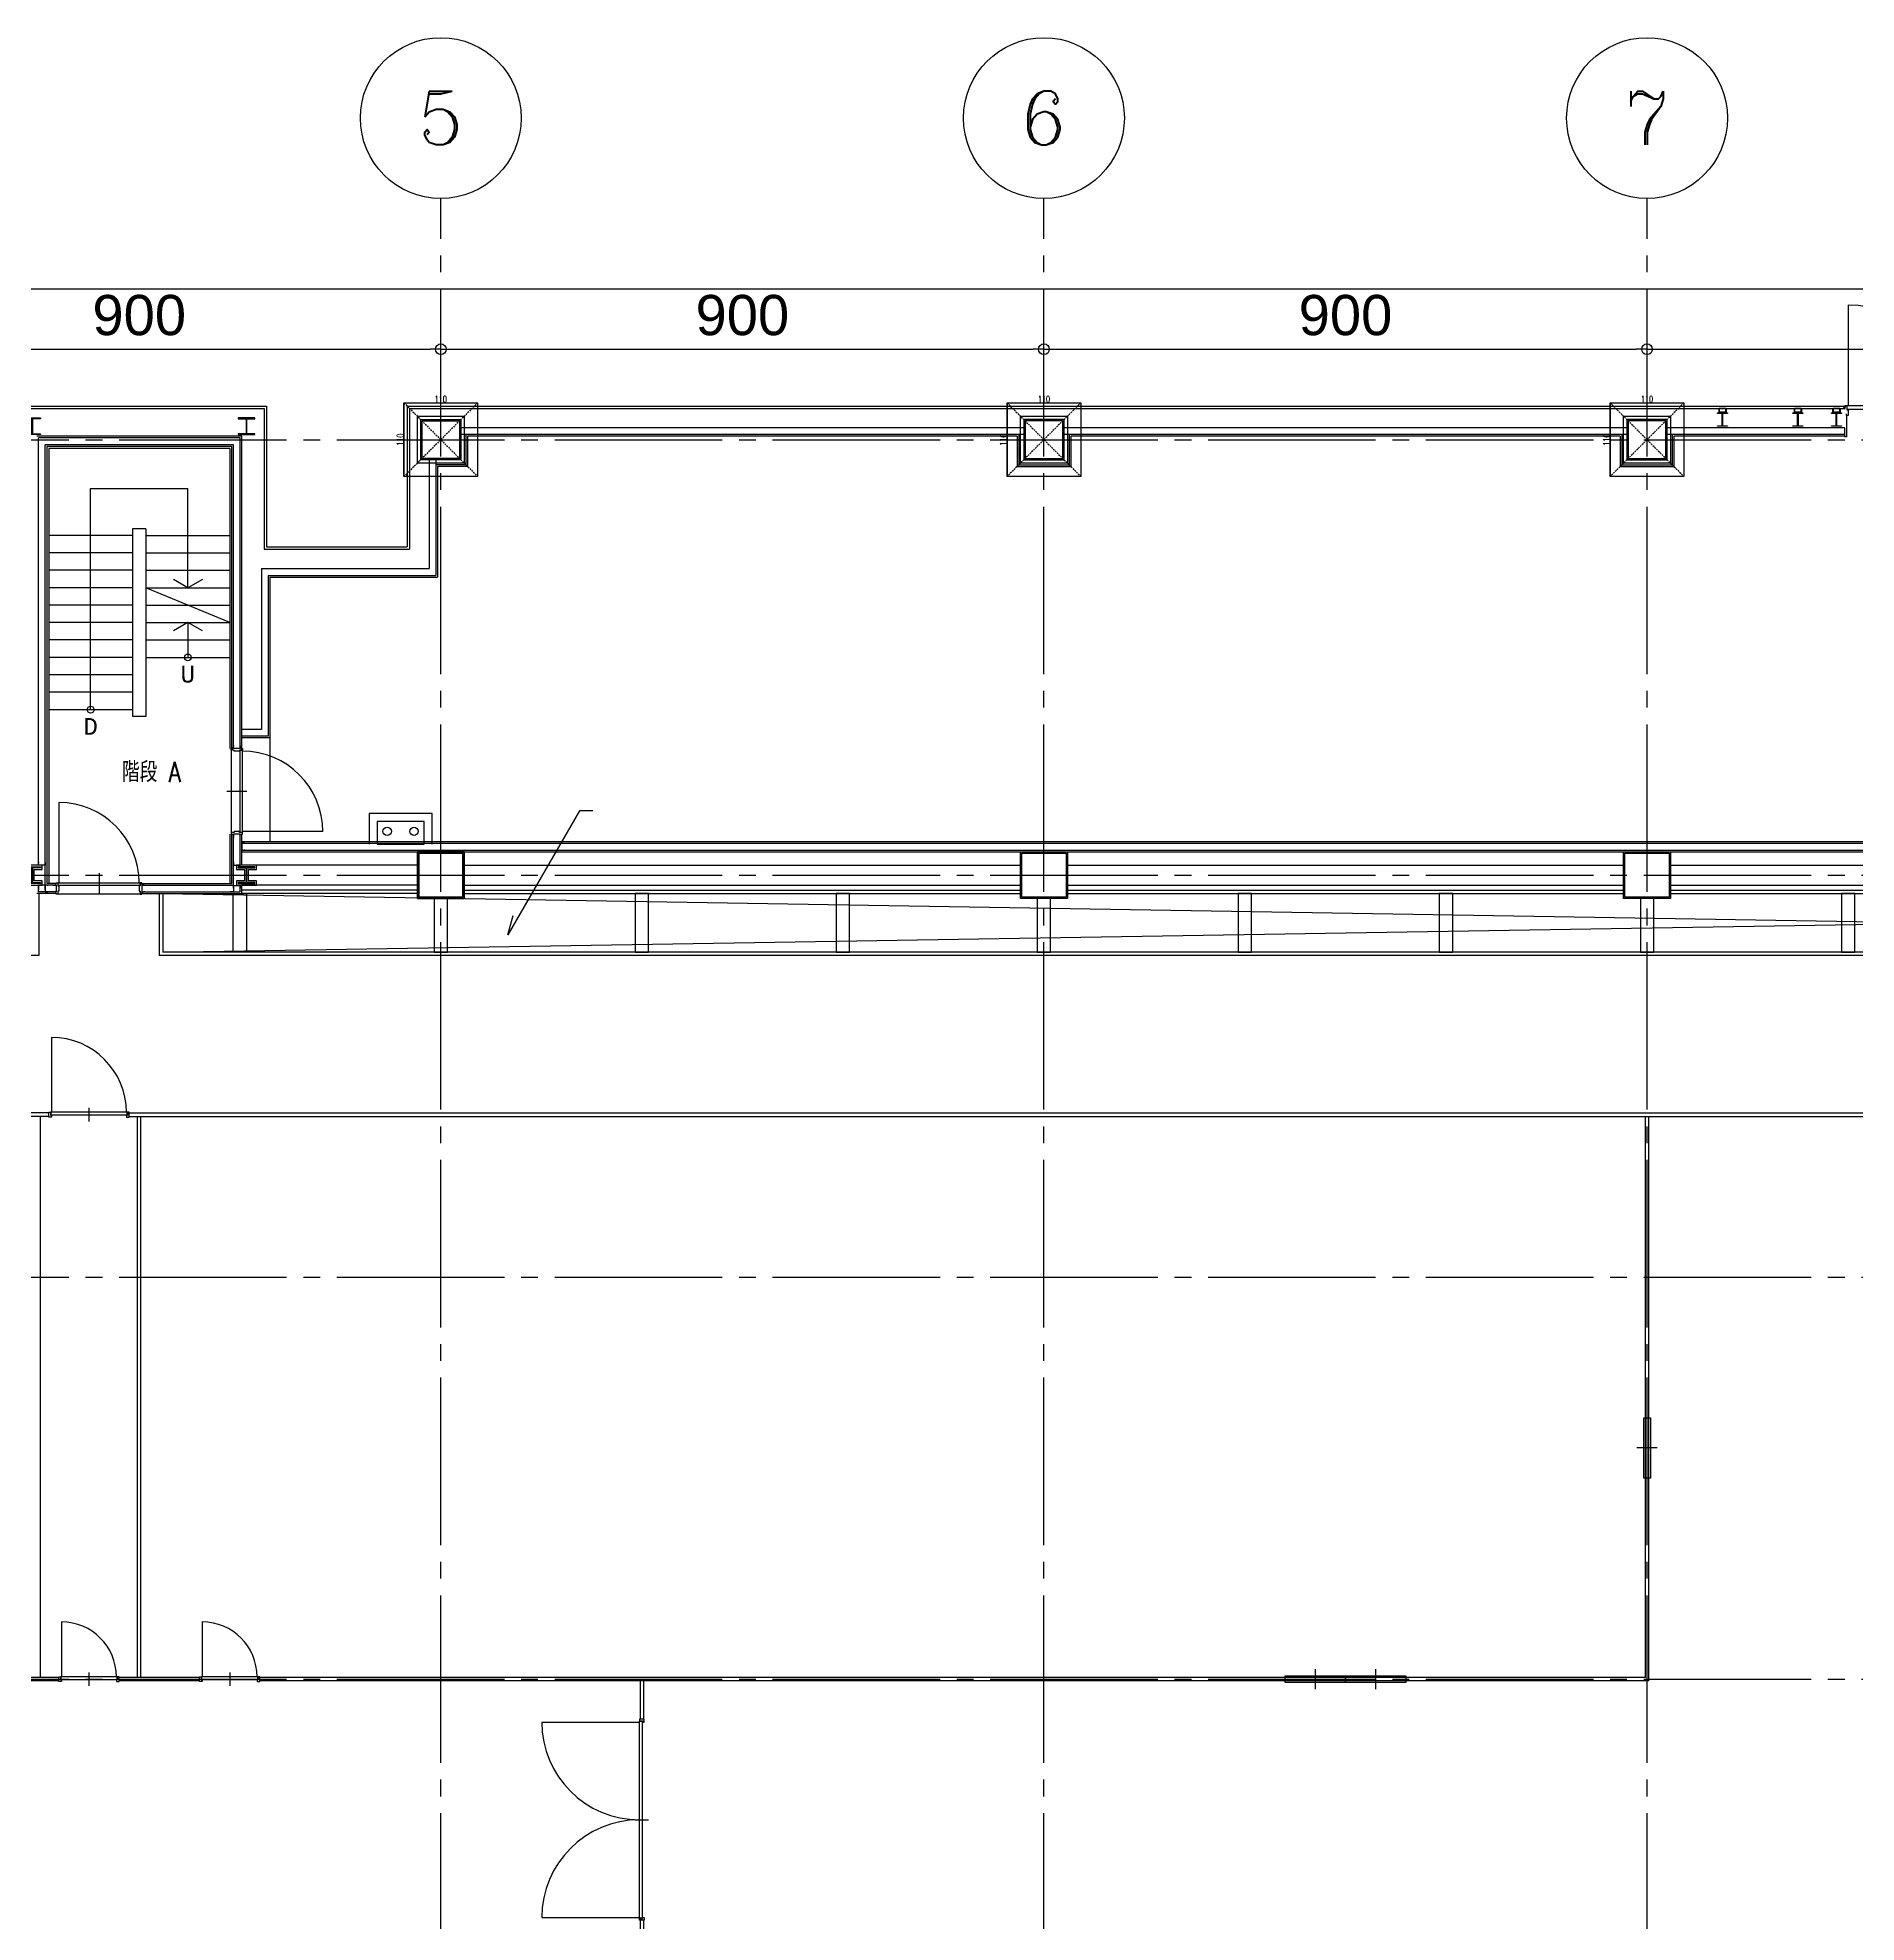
# Model space of a CAD drawing. Header units: millimetres. Extents: x -48783 to 30095, y 6477 to 24477.
# Drawn here: x 2998 to 5712, y 17187 to 20000 of the extents above; entities that cross this region are included whole.
import ezdxf
from ezdxf.enums import TextEntityAlignment as Align

# ---------------------------------------------------------------- set-up
doc = ezdxf.new("R2010")
doc.units = ezdxf.units.MM
doc.header["$LTSCALE"] = 100
doc.linetypes.add('X-N-FAB-L20$0$COL-CEN-LIN', pattern=[3.25, 2.5, -0.25, 0.25, -0.25])
doc.linetypes.add('X-N-FAB-L20$0$HIDDEN', pattern=[0.375, 0.25, -0.125])
for name, color, linetype in [('0-XREF', 7, 'Continuous'), ('X-N-FAB-L20$0$0-MC', 8, 'Continuous'), ('X-N-FAB-L20$0$0-NC', 8, 'Continuous'), ('X-N-FAB-L20$0$08', 8, 'Continuous'), ('X-N-FAB-L20$0$200K新增範圍', 8, 'Continuous'), ('X-N-FAB-L20$0$BEAM', 8, 'Continuous'), ('X-N-FAB-L20$0$BLOCK', 8, 'Continuous'), ('X-N-FAB-L20$0$CCL', 8, 'X-N-FAB-L20$0$COL-CEN-LIN'), ('X-N-FAB-L20$0$COL', 8, 'Continuous'), ('X-N-FAB-L20$0$COL-S', 8, 'Continuous')]:
    doc.layers.add(name, color=color, linetype=linetype)
doc.layers.add('X-N-FAB-L20$0$A-BLOCK', color=8, linetype='Continuous', plot=False)
doc.layers.add('X-N-FAB-L20$0$DIM', color=8, linetype='Continuous', plot=False)
doc.styles.add('X-N-FAB-L20$0$ATS', font='monotxt', dxfattribs={"bigfont": 'BIGFONT'})
doc.styles.add('X-N-FAB-L20$0$COL-NUM', font='romanc')
doc.styles.add('X-N-FAB-L20$0$DIM', font='simplex.shx', dxfattribs={"width": 0.67, "bigfont": 'chineset.shx'})
doc.styles.add('X-N-FAB-L20$0$DimStyUse', font='romans.shx', dxfattribs={"width": 0.7})
doc.styles.add('X-N-FAB-L20$0$Gen-Text', font='arial.ttf', dxfattribs={"height": 2.5})
doc.styles.add('X-N-FAB-L20$0$ROMS', font='ROMANS.shx', dxfattribs={"bigfont": 'bigfont.shx'})
doc.dimstyles.new('X-N-FAB-L20$0$CIRL', dxfattribs={"dimtxt": 30, "dimasz": 8, "dimexe": 8, "dimexo": 0, "dimgap": 5, "dimtad": 1, "dimdsep": 46, "dimtxsty": 'X-N-FAB-L20$0$DimStyUse', "dimblk": 'X-N-FAB-L20$0$_Origin', "dimcen": 10, "dimdle": 8, "dimclrt": 2, "dimazin": 0, "dimtfac": 1, "dimtix": 1, "dimtmove": 2, "dimatfit": 3, "dimfxl": 10, "dimtolj": 1, "dimarcsym": 0})
doc.dimstyles.new('X-N-FAB-L20$0$JJP_005_defpoint', dxfattribs={"dimtxt": 20, "dimasz": 0.5, "dimexe": 0.5, "dimexo": 0.5, "dimgap": 0.5, "dimtad": 1, "dimdsep": 46, "dimtxsty": 'X-N-FAB-L20$0$DIM', "dimblk": 'X-N-FAB-L20$0$_None', "dimcen": 10, "dimclrd": 256, "dimclre": 256, "dimclrt": 256, "dimadec": 0, "dimazin": 0, "dimtfac": 1, "dimtix": 1, "dimtmove": 2, "dimatfit": 3, "dimldrblk": 'X-N-FAB-L20$0$_None', "dimfxl": 0.5, "dimtolj": 1, "dimtzin": 0, "dimarcsym": 0})

# ---------------------------------------------------------------- blocks, each defined once
blk = doc.blocks.new('X-N-FAB-L20$0$_Origin')
at = {"color": 0, "linetype": 'ByBlock', "lineweight": -2}
blk.add_line((0, 0), (-1, 0), dxfattribs=at)
blk.add_circle((0, 0), 0.5, dxfattribs=at)
blk = doc.blocks.new('*D133')
at = {"layer": 'DefPoints', "color": 0, "transparency": 16777216}
for p in [(27970, 9025), (1020, 8935), (27970, 8935)]:
    blk.add_point(p, dxfattribs=at)
at = {"layer": 'X-N-FAB-L20$0$DIM', "color": 0, "lineweight": -2, "transparency": 16777216}
for p, q in [((1020, 8935), (1020, 9045)), ((27970, 8935), (27970, 9045)), ((1036, 9025), (27954, 9025))]:
    blk.add_line(p, q, dxfattribs=at)
at = {"layer": 'X-N-FAB-L20$0$DIM', "color": 0, "lineweight": -2, "transparency": 16777216, "xscale": 16, "yscale": 16, "zscale": 16, "rotation": 180}
blk.add_blockref('X-N-FAB-L20$0$_Origin', (1020, 9025), dxfattribs=at)
at = {"layer": 'X-N-FAB-L20$0$DIM', "color": 0, "lineweight": -2, "transparency": 16777216, "xscale": 16, "yscale": 16, "zscale": 16}
blk.add_blockref('X-N-FAB-L20$0$_Origin', (27970, 9025), dxfattribs=at)
at = {"layer": 'X-N-FAB-L20$0$DIM', "color": 2, "transparency": 16777216, "insert": (14495, 9075.6), "char_height": 2.5, "attachment_point": 5, "style": 'X-N-FAB-L20$0$Gen-Text'}
blk.add_mtext('\\A1;{\\H24x;26950}', dxfattribs=at)
blk = doc.blocks.new('*D137')
at = {"layer": 'DefPoints', "color": 0, "transparency": 16777216}
for p in [(4620, 8935), (3720, 8845), (4620, 8845)]:
    blk.add_point(p, dxfattribs=at)
at = {"layer": 'X-N-FAB-L20$0$DIM', "color": 0, "lineweight": -2, "transparency": 16777216}
for p, q in [((3720, 8845), (3720, 8955)), ((4620, 8845), (4620, 8955)), ((3736, 8935), (4604, 8935))]:
    blk.add_line(p, q, dxfattribs=at)
at = {"layer": 'X-N-FAB-L20$0$DIM', "color": 0, "lineweight": -2, "transparency": 16777216, "xscale": 16, "yscale": 16, "zscale": 16, "rotation": 180}
blk.add_blockref('X-N-FAB-L20$0$_Origin', (3720, 8935), dxfattribs=at)
at = {"layer": 'X-N-FAB-L20$0$DIM', "color": 0, "lineweight": -2, "transparency": 16777216, "xscale": 16, "yscale": 16, "zscale": 16}
blk.add_blockref('X-N-FAB-L20$0$_Origin', (4620, 8935), dxfattribs=at)
at = {"layer": 'X-N-FAB-L20$0$DIM', "color": 2, "transparency": 16777216, "insert": (4170, 8985.6), "char_height": 2.5, "attachment_point": 5, "style": 'X-N-FAB-L20$0$Gen-Text'}
blk.add_mtext('\\A1;{\\H24x;900}', dxfattribs=at)
blk = doc.blocks.new('*D138')
at = {"layer": 'DefPoints', "color": 0, "transparency": 16777216}
for p in [(5520, 8935), (4620, 8845), (5520, 8845)]:
    blk.add_point(p, dxfattribs=at)
at = {"layer": 'X-N-FAB-L20$0$DIM', "color": 0, "lineweight": -2, "transparency": 16777216}
for p, q in [((4620, 8845), (4620, 8955)), ((5520, 8845), (5520, 8955)), ((4636, 8935), (5504, 8935))]:
    blk.add_line(p, q, dxfattribs=at)
at = {"layer": 'X-N-FAB-L20$0$DIM', "color": 0, "lineweight": -2, "transparency": 16777216, "xscale": 16, "yscale": 16, "zscale": 16, "rotation": 180}
blk.add_blockref('X-N-FAB-L20$0$_Origin', (4620, 8935), dxfattribs=at)
at = {"layer": 'X-N-FAB-L20$0$DIM', "color": 0, "lineweight": -2, "transparency": 16777216, "xscale": 16, "yscale": 16, "zscale": 16}
blk.add_blockref('X-N-FAB-L20$0$_Origin', (5520, 8935), dxfattribs=at)
at = {"layer": 'X-N-FAB-L20$0$DIM', "color": 2, "transparency": 16777216, "insert": (5070, 8985.6), "char_height": 2.5, "attachment_point": 5, "style": 'X-N-FAB-L20$0$Gen-Text'}
blk.add_mtext('\\A1;{\\H24x;900}', dxfattribs=at)
blk = doc.blocks.new('X-N-FAB-L20$0$cn-y')
at = {"layer": 'X-N-FAB-L20$0$0-MC'}
blk.add_circle((-50, 0), 50, dxfattribs=at)
at = {"layer": 'X-N-FAB-L20$0$0-NC', "style": 'X-N-FAB-L20$0$COL-NUM'}
blk.add_attdef('GRID-Y', text='', height=50, dxfattribs=at).set_placement((-50, 0), align=Align.MIDDLE_CENTER)
blk = doc.blocks.new('*D139')
at = {"layer": 'DefPoints', "color": 0, "transparency": 16777216}
for p in [(6420, 8935), (5520, 8845), (6420, 8845)]:
    blk.add_point(p, dxfattribs=at)
at = {"layer": 'X-N-FAB-L20$0$DIM', "color": 0, "lineweight": -2, "transparency": 16777216}
for p, q in [((5520, 8845), (5520, 8955)), ((6420, 8845), (6420, 8955)), ((5536, 8935), (6404, 8935))]:
    blk.add_line(p, q, dxfattribs=at)
at = {"layer": 'X-N-FAB-L20$0$DIM', "color": 0, "lineweight": -2, "transparency": 16777216, "xscale": 16, "yscale": 16, "zscale": 16, "rotation": 180}
blk.add_blockref('X-N-FAB-L20$0$_Origin', (5520, 8935), dxfattribs=at)
at = {"layer": 'X-N-FAB-L20$0$DIM', "color": 0, "lineweight": -2, "transparency": 16777216, "xscale": 16, "yscale": 16, "zscale": 16}
blk.add_blockref('X-N-FAB-L20$0$_Origin', (6420, 8935), dxfattribs=at)
at = {"layer": 'X-N-FAB-L20$0$DIM', "color": 2, "transparency": 16777216, "insert": (5970, 8985.6), "char_height": 2.5, "attachment_point": 5, "style": 'X-N-FAB-L20$0$Gen-Text'}
blk.add_mtext('\\A1;{\\H24x;900}', dxfattribs=at)
blk = doc.blocks.new('*D140')
at = {"layer": 'DefPoints', "color": 0, "transparency": 16777216}
for p in [(7320, 8935), (6420, 8845), (7320, 8845)]:
    blk.add_point(p, dxfattribs=at)
at = {"layer": 'X-N-FAB-L20$0$DIM', "color": 0, "lineweight": -2, "transparency": 16777216}
for p, q in [((6420, 8845), (6420, 8955)), ((7320, 8845), (7320, 8955)), ((6436, 8935), (7304, 8935))]:
    blk.add_line(p, q, dxfattribs=at)
at = {"layer": 'X-N-FAB-L20$0$DIM', "color": 0, "lineweight": -2, "transparency": 16777216, "xscale": 16, "yscale": 16, "zscale": 16, "rotation": 180}
blk.add_blockref('X-N-FAB-L20$0$_Origin', (6420, 8935), dxfattribs=at)
at = {"layer": 'X-N-FAB-L20$0$DIM', "color": 0, "lineweight": -2, "transparency": 16777216, "xscale": 16, "yscale": 16, "zscale": 16}
blk.add_blockref('X-N-FAB-L20$0$_Origin', (7320, 8935), dxfattribs=at)
at = {"layer": 'X-N-FAB-L20$0$DIM', "color": 2, "transparency": 16777216, "insert": (6870, 8985.6), "char_height": 2.5, "attachment_point": 5, "style": 'X-N-FAB-L20$0$Gen-Text'}
blk.add_mtext('\\A1;{\\H24x;900}', dxfattribs=at)
blk = doc.blocks.new('*D72')
at = {"layer": 'DefPoints', "lineweight": -2, "transparency": 16777216}
blk.add_line((0, 0), (110, 0), dxfattribs=at)
at = {"layer": 'DefPoints', "color": 0, "transparency": 16777216}
for p in [(0, 0), (110, 0), (110, 0)]:
    blk.add_point(p, dxfattribs=at)
at = {"layer": 'DefPoints', "transparency": 16777216, "insert": (55, 5.5), "char_height": 10, "attachment_point": 5, "style": 'X-N-FAB-L20$0$DIM'}
blk.add_mtext('\\A1;110', dxfattribs=at)
blk = doc.blocks.new('X-N-FAB-L20$0$_None')
blk = doc.blocks.new('*D73')
at = {"layer": 'DefPoints', "lineweight": -2, "transparency": 16777216}
blk.add_line((0, 0), (0, -110), dxfattribs=at)
at = {"layer": 'DefPoints', "color": 0, "transparency": 16777216}
for p in [(0, 0), (0, -110), (0, -110)]:
    blk.add_point(p, dxfattribs=at)
at = {"layer": 'DefPoints', "transparency": 16777216, "insert": (-5.5, -55), "char_height": 10, "attachment_point": 5, "rotation": 90, "style": 'X-N-FAB-L20$0$DIM'}
blk.add_mtext('\\A1;110', dxfattribs=at)
blk = doc.blocks.new('X-N-FAB-L20$0$A$Cc7bb84f0')
at = {"layer": 'X-N-FAB-L20$0$COL-S'}
for points in [[(0, 70), (70, 70), (70, 0), (0, 0)], [(2, 68), (68, 68), (68, 2), (2, 2)]]:
    blk.add_lwpolyline(points, close=True, dxfattribs=at)
blk = doc.blocks.new('X-N-FAB-L20$0$A$C1d07c4d4')
for centre, radius in [((3939.9, 8450), 5), ((3794.9, 8372), 5), ((4237.4, 8190.4), 6.25), ((4277.4, 8190.4), 6.25)]:
    blk.add_circle(centre, radius)
at = {"layer": 'X-N-FAB-L20$0$08'}
for p, q in [((6417.4, 8976), (6417.4, 8826)), ((3677.4, 8825), (4057.4, 8825)), ((3680.9, 8821.5), (4053.9, 8821.5)), ((4053.9, 8821.5), (4053.9, 8611.5)), ((4057.4, 8825), (4057.4, 8615)), ((4267.4, 8825), (6412.9, 8825)), ((4267.4, 8825), (4267.4, 8615)), ((4270.9, 8821.5), (6412.9, 8821.5)), ((4270.9, 8821.5), (4270.9, 8611.5)), ((6410.9, 8825), (6410.9, 8821.5)), ((4020.4, 8780), (3714.4, 8780)), ((4017.9, 8777.5), (3716.9, 8777.5)), ((3716.9, 8140), (3716.9, 8777.5)), ((4017.9, 8314), (4017.9, 8777.5)), ((4020.4, 8314), (4020.4, 8780)), ((5187.4, 8792.5), (4347.4, 8792.5)), ((5187.4, 8782.5), (4347.4, 8782.5)), ((4354.9, 8782.5), (4354.9, 8737.5)), ((5177.4, 8780), (4357.4, 8780)), ((4357.4, 8780), (4357.4, 8735)), ((5177.4, 8780), (5177.4, 8735)), ((5179.9, 8782.5), (5179.9, 8737.5)), ((6087.4, 8792.5), (5247.4, 8792.5)), ((6087.4, 8782.5), (5247.4, 8782.5)), ((5254.9, 8782.5), (5254.9, 8737.5)), ((6077.4, 8780), (5257.4, 8780)), ((5257.4, 8780), (5257.4, 8735)), ((6077.4, 8780), (6077.4, 8735)), ((6079.9, 8782.5), (6079.9, 8737.5)), ((6412.4, 8792.5), (6147.4, 8792.5)), ((6412.4, 8782.5), (6147.4, 8782.5)), ((6154.9, 8782.5), (6154.9, 8737.5)), ((6157.4, 8780), (6157.4, 8735)), ((6412.4, 8780), (6157.4, 8780)), ((6412.4, 8780), (6412.4, 8792.5)), ((4007.9, 8767.5), (3726.9, 8767.5)), ((3726.9, 8110), (3726.9, 8767.5)), ((4005.4, 8765), (3729.4, 8765)), ((3729.4, 8765), (3729.4, 8112.5)), ((4002.4, 8762), (3732.4, 8762)), ((3732.4, 8762), (3732.4, 8112.5)), ((4002.4, 8762), (4002.4, 8314)), ((4005.4, 8314), (4005.4, 8765)), ((4007.9, 8314), (4007.9, 8767.5)), ((4299.9, 8745), (4299.9, 8582.5)), ((4309.9, 8745), (4309.9, 8572.5)), ((4354.9, 8737.5), (4309.9, 8737.5)), ((4357.4, 8735), (4312.4, 8735)), ((4312.4, 8735), (4312.4, 8570)), ((5177.4, 8735), (5257.4, 8735)), ((5179.9, 8737.5), (5254.9, 8737.5)), ((6077.4, 8735), (6157.4, 8735)), ((6079.9, 8737.5), (6154.9, 8737.5)), ((3794.9, 8372), (3794.9, 8702)), ((3794.9, 8702), (3939.9, 8702)), ((3939.9, 8554), (3939.9, 8702)), ((3857.4, 8642), (3857.4, 8362)), ((3877.4, 8642), (3857.4, 8642)), ((3877.4, 8642), (3877.4, 8362)), ((3857.4, 8632), (3732.4, 8632)), ((3877.4, 8632), (4002.4, 8632)), ((4053.9, 8611.5), (4270.9, 8611.5)), ((4057.4, 8615), (4267.4, 8615)), ((3857.4, 8606), (3732.4, 8606)), ((3857.4, 8580), (3732.4, 8580)), ((3877.4, 8606), (4002.4, 8606)), ((3877.4, 8580), (4002.4, 8580)), ((4049.9, 8582.5), (4299.9, 8582.5)), ((4049.9, 8582.5), (4049.9, 8342.5)), ((3857.4, 8554), (3732.4, 8554)), ((4002.4, 8502), (3877.4, 8554)), ((3877.4, 8554), (4002.4, 8554)), ((4059.9, 8572.5), (4309.9, 8572.5)), ((4059.9, 8572.5), (4059.9, 8332.5)), ((4062.4, 8570), (4062.4, 8330)), ((4062.4, 8570), (4312.4, 8570)), ((3857.4, 8528), (3732.4, 8528)), ((3877.4, 8528), (4002.4, 8528)), ((3857.4, 8502), (3732.4, 8502)), ((3877.4, 8502), (4002.4, 8502)), ((3939.9, 8502), (3939.9, 8450)), ((3857.4, 8476), (3732.4, 8476)), ((3877.4, 8476), (4002.4, 8476)), ((3857.4, 8450), (3732.4, 8450)), ((3877.4, 8450), (4002.4, 8450)), ((3857.4, 8424), (3732.4, 8424)), ((3857.4, 8398), (3732.4, 8398)), ((3857.4, 8372), (3732.4, 8372)), ((3877.4, 8362), (3857.4, 8362)), ((4049.9, 8342.5), (4020.4, 8342.5)), ((4059.9, 8332.5), (4020.4, 8332.5)), ((4062.4, 8330), (4020.4, 8330)), ((4062.4, 8330), (4062.4, 8175)), ((4004.4, 8311.5), (4004.4, 8188.5)), ((4027.9, 8250), (3997.9, 8250)), ((3747.4, 8233.5), (3747.4, 8113.5)), ((4002.4, 8186), (4002.4, 8112.5)), ((4005.4, 8112.5), (4005.4, 8186)), ((4007.9, 8110), (4007.9, 8186)), ((4017.9, 8140), (4017.9, 8186)), ((4020.4, 8140), (4020.4, 8186)), ((4141.4, 8190), (4021.4, 8190)), ((4020.4, 8175), (9114.4, 8175)), ((4020.4, 8172.5), (9114.4, 8172.5)), ((4020.4, 8162.5), (9114.4, 8162.5)), ((4020.4, 8160), (9114.4, 8160)), ((4282.4, 8140), (4020.4, 8140)), ((4352.4, 8140), (5182.4, 8140)), ((5252.4, 8140), (6082.4, 8140)), ((6152.4, 8140), (6982.4, 8140)), ((3716.9, 8100), (3716.9, 8110)), ((3743.4, 8110), (3726.9, 8110)), ((3743.4, 8112.5), (3729.4, 8112.5)), ((3807.4, 8127.9), (3807.4, 8097.5)), ((3871.4, 8112.5), (4005.4, 8112.5)), ((3871.4, 8110), (4007.9, 8110)), ((4017.9, 8100), (4017.9, 8109.6)), ((4282.4, 8110), (4020.4, 8110)), ((4020.4, 8097.5), (4020.4, 8109.6)), ((4282.4, 8102.5), (4020.4, 8102.5)), ((4352.4, 8110), (5182.4, 8110)), ((4352.4, 8102.5), (5182.4, 8102.5)), ((5252.4, 8110), (6082.4, 8110)), ((5252.4, 8102.5), (6082.4, 8102.5)), ((6152.4, 8110), (6982.4, 8110)), ((6152.4, 8102.5), (6982.4, 8102.5)), ((3742.4, 8097.5), (3714.4, 8097.5)), ((3743.4, 8100), (3716.9, 8100)), ((3717.4, 8097.5), (3717.4, 8005)), ((3868.9, 8096.5), (3745.9, 8096.5)), ((3871.4, 8100), (4017.9, 8100)), ((3872.4, 8097.5), (4020.4, 8097.5)), ((3897.4, 8097.5), (3897.4, 8005)), ((3902.4, 8097.5), (9232.4, 8010)), ((3902.4, 8010), (9232.4, 8097.5)), ((3902.4, 8097.5), (3902.4, 8010)), ((4282.4, 8097.5), (4020.4, 8097.5)), ((4352.4, 8097.5), (5182.4, 8097.5)), ((5252.4, 8097.5), (6082.4, 8097.5)), ((6152.4, 8097.5), (6982.4, 8097.5)), ((3717.4, 8005), (2582.4, 8005)), ((9237.4, 8005), (3897.4, 8005)), ((9232.4, 8010), (3902.4, 8010)), ((3736.5, 7882.8), (3736.5, 7771)), ((3732.4, 7770), (2582.4, 7770)), ((3732.4, 7765), (2582.4, 7765)), ((3719.9, 6927.5), (3719.9, 7765)), ((3792.4, 7777.5), (3792.4, 7757.5)), ((3852.4, 7770), (8122.4, 7770)), ((3852.4, 7765), (8122.4, 7765)), ((3864.9, 6927.5), (3864.9, 7765)), ((3869.9, 6927.5), (3869.9, 7765)), ((6114.9, 6927.5), (6114.9, 7765)), ((6119.9, 6922.5), (6119.9, 7765)), ((6132.4, 7270), (6102.4, 7270)), ((3751.5, 7010.3), (3751.5, 6928.5)), ((3961.5, 7010.3), (3961.5, 6928.5)), ((3747.4, 6927.5), (3147.4, 6927.5)), ((3747.4, 6922.5), (3147.4, 6922.5)), ((3792.4, 6935), (3792.4, 6915)), ((3957.4, 6927.5), (3837.4, 6927.5)), ((3957.4, 6922.5), (3837.4, 6922.5)), ((4002.4, 6935), (4002.4, 6915)), ((6114.9, 6927.5), (4047.4, 6927.5)), ((6119.9, 6922.5), (4047.4, 6922.5)), ((4614.9, 6922.5), (4614.9, 6865)), ((4619.9, 6922.5), (4619.9, 6865)), ((5622.4, 6940), (5622.4, 6910)), ((5712.4, 6940), (5712.4, 6910)), ((4468, 6860.9), (4613.9, 6860.9)), ((4607.4, 6715), (4627.4, 6715)), ((4468, 6569.1), (4613.9, 6569.1)), ((4614.9, 6565), (4614.9, 5674)), ((4619.9, 6565), (4619.9, 5674))]:
    blk.add_line(p, q, dxfattribs=at)
for points in [[(3719.9, 8782.5), (3694.9, 8782.5), (3694.9, 8783.9), (3707, 8783.9), (3707, 8806.1), (3694.9, 8806.1), (3694.9, 8807.5), (3719.9, 8807.5), (3719.9, 8806.1), (3707.9, 8806.1), (3707.9, 8783.9), (3719.9, 8783.9)], [(4039.9, 8807.5), (4014.9, 8807.5), (4014.9, 8806.1), (4027, 8806.1), (4027, 8783.9), (4014.9, 8783.9), (4014.9, 8782.5), (4039.9, 8782.5), (4039.9, 8783.9), (4027.9, 8783.9), (4027.9, 8806.1), (4039.9, 8806.1)], [(4287.4, 8745), (4287.4, 8805), (4347.4, 8805), (4347.4, 8745)], [(5247.4, 8745), (5247.4, 8805), (5187.4, 8805), (5187.4, 8745)], [(6147.4, 8745), (6147.4, 8805), (6087.4, 8805), (6087.4, 8745)], [(6222.4, 8815), (6237.4, 8815), (6237.4, 8814.1), (6230.2, 8814.1), (6230.2, 8795.9), (6237.4, 8795.9), (6237.4, 8795), (6222.4, 8795), (6222.4, 8795.9), (6229.6, 8795.9), (6229.6, 8814.1), (6222.4, 8814.1)], [(6224.3, 8820), (6224.3, 8815), (6229.3, 8815), (6229.3, 8815.6), (6224.9, 8815.6), (6224.9, 8820)], [(6224.9, 8816.5), (6234.9, 8816.5), (6234.9, 8821.5), (6224.9, 8821.5)], [(6235.5, 8820), (6235.5, 8815), (6230.5, 8815), (6230.5, 8815.6), (6234.9, 8815.6), (6234.9, 8820)], [(6334.9, 8815), (6349.9, 8815), (6349.9, 8814.1), (6342.7, 8814.1), (6342.7, 8795.9), (6349.9, 8795.9), (6349.9, 8795), (6334.9, 8795), (6334.9, 8795.9), (6342.1, 8795.9), (6342.1, 8814.1), (6334.9, 8814.1)], [(6336.8, 8820), (6336.8, 8815), (6341.8, 8815), (6341.8, 8815.6), (6337.4, 8815.6), (6337.4, 8820)], [(6337.4, 8816.5), (6347.4, 8816.5), (6347.4, 8821.5), (6337.4, 8821.5)], [(6348, 8820), (6348, 8815), (6343, 8815), (6343, 8815.6), (6347.4, 8815.6), (6347.4, 8820)], [(6392.4, 8815), (6407.4, 8815), (6407.4, 8814.1), (6400.2, 8814.1), (6400.2, 8795.9), (6407.4, 8795.9), (6407.4, 8795), (6392.4, 8795), (6392.4, 8795.9), (6399.6, 8795.9), (6399.6, 8814.1), (6392.4, 8814.1)], [(6394.3, 8820), (6394.3, 8815), (6399.3, 8815), (6399.3, 8815.6), (6394.9, 8815.6), (6394.9, 8820)], [(6394.9, 8816.5), (6404.9, 8816.5), (6404.9, 8821.5), (6394.9, 8821.5)], [(6405.5, 8820), (6405.5, 8815), (6400.5, 8815), (6400.5, 8815.6), (6404.9, 8815.6), (6404.9, 8820)], [(6415.9, 8826), (6567.4, 8826), (6567.4, 8820), (6415.9, 8820)], [(4289.4, 8747), (4289.4, 8803), (4345.4, 8803), (4345.4, 8747)], [(5245.4, 8747), (5245.4, 8803), (5189.4, 8803), (5189.4, 8747)], [(6145.4, 8747), (6145.4, 8803), (6089.4, 8803), (6089.4, 8747)], [(4021.4, 8189), (4021.4, 8311), (4017.4, 8311), (4017.4, 8189)], [(4222.4, 8205), (4222.4, 8171.2), (4292.4, 8171.2), (4292.4, 8205)], [(4352.4, 8090), (4352.4, 8160), (4282.4, 8160), (4282.4, 8090)], [(4350.4, 8092), (4350.4, 8158), (4284.4, 8158), (4284.4, 8092)], [(5182.4, 8090), (5182.4, 8160), (5252.4, 8160), (5252.4, 8090)], [(5184.4, 8092), (5184.4, 8158), (5250.4, 8158), (5250.4, 8092)], [(6082.4, 8090), (6082.4, 8160), (6152.4, 8160), (6152.4, 8090)], [(6084.4, 8092), (6084.4, 8158), (6150.4, 8158), (6150.4, 8092)], [(3722.4, 8140), (3692.4, 8140), (3692.4, 8133.6), (3704.5, 8133.6), (3704.5, 8116.4), (3692.4, 8116.4), (3692.4, 8110), (3722.4, 8110), (3722.4, 8116.4), (3710.4, 8116.4), (3710.4, 8133.6), (3722.4, 8133.6)], [(3719.9, 8112.5), (3694.9, 8112.5), (3694.9, 8113.9), (3707, 8113.9), (3707, 8136.1), (3694.9, 8136.1), (3694.9, 8137.5), (3719.9, 8137.5), (3719.9, 8136.1), (3707.9, 8136.1), (3707.9, 8113.9), (3719.9, 8113.9)], [(4042.4, 8140), (4012.4, 8140), (4012.4, 8133.6), (4024.5, 8133.6), (4024.5, 8116.4), (4012.4, 8116.4), (4012.4, 8110), (4042.4, 8110), (4042.4, 8116.4), (4030.4, 8116.4), (4030.4, 8133.6), (4042.4, 8133.6)], [(4039.9, 8137.5), (4014.9, 8137.5), (4014.9, 8136.1), (4027, 8136.1), (4027, 8113.9), (4014.9, 8113.9), (4014.9, 8112.5), (4039.9, 8112.5), (4039.9, 8113.9), (4027.9, 8113.9), (4027.9, 8136.1), (4039.9, 8136.1)], [(3746.4, 8113.5), (3868.4, 8113.5), (3868.4, 8109.5), (3746.4, 8109.5)], [(4027.4, 8010), (4007.4, 8010), (4007.4, 8097.5), (4027.4, 8097.5)], [(4307.4, 8010), (4327.4, 8010), (4327.4, 8090), (4307.4, 8090)], [(4607.4, 8010), (4627.4, 8010), (4627.4, 8097.5), (4607.4, 8097.5)], [(4907.4, 8010), (4927.4, 8010), (4927.4, 8097.5), (4907.4, 8097.5)], [(5207.4, 8010), (5227.4, 8010), (5227.4, 8090), (5207.4, 8090)], [(5507.4, 8010), (5527.4, 8010), (5527.4, 8097.5), (5507.4, 8097.5)], [(5807.4, 8010), (5827.4, 8010), (5827.4, 8097.5), (5807.4, 8097.5)], [(6107.4, 8010), (6127.4, 8010), (6127.4, 8090), (6107.4, 8090)], [(6407.4, 8010), (6427.4, 8010), (6427.4, 8097.5), (6407.4, 8097.5)], [(3736.5, 7766.5), (3736.5, 7764), (3732.4, 7764), (3732.4, 7771), (3734.9, 7771), (3734.9, 7766.5)], [(3849.4, 7771), (3735.4, 7771), (3735.4, 7767), (3849.4, 7767)], [(3848.3, 7766.5), (3848.3, 7764), (3852.4, 7764), (3852.4, 7771), (3849.9, 7771), (3849.9, 7766.5)], [(6112.4, 7315), (6122.4, 7315), (6122.4, 7225), (6112.4, 7225)], [(3751.5, 6924), (3751.5, 6921.5), (3747.4, 6921.5), (3747.4, 6928.5), (3749.9, 6928.5), (3749.9, 6924)], [(3834.4, 6928.5), (3750.4, 6928.5), (3750.4, 6924.5), (3834.4, 6924.5)], [(3833.3, 6924), (3833.3, 6921.5), (3837.4, 6921.5), (3837.4, 6928.5), (3834.9, 6928.5), (3834.9, 6924)], [(3961.5, 6924), (3961.5, 6921.5), (3957.4, 6921.5), (3957.4, 6928.5), (3959.9, 6928.5), (3959.9, 6924)], [(4044.4, 6928.5), (3960.4, 6928.5), (3960.4, 6924.5), (4044.4, 6924.5)], [(4043.3, 6924), (4043.3, 6921.5), (4047.4, 6921.5), (4047.4, 6928.5), (4044.9, 6928.5), (4044.9, 6924)], [(5577.4, 6920), (5577.4, 6930), (5667.4, 6930), (5667.4, 6920)], [(5667.4, 6920), (5667.4, 6930), (5757.4, 6930), (5757.4, 6920)], [(4618.4, 6860.9), (4620.9, 6860.9), (4620.9, 6865), (4613.9, 6865), (4613.9, 6862.5), (4618.4, 6862.5)], [(4613.9, 6568), (4613.9, 6862), (4617.9, 6862), (4617.9, 6568)], [(4618.4, 6569.1), (4620.9, 6569.1), (4620.9, 6565), (4613.9, 6565), (4613.9, 6567.5), (4618.4, 6567.5)]]:
    blk.add_lwpolyline(points, close=True, dxfattribs=at)
for points in [[(6412.9, 8825), (6412.9, 8823.5), (6410.9, 8823.5), (6410.9, 8825, 0.294457)], [(4005.4, 8314), (4006.7, 8314), (4006.7, 8315), (4005.4, 8315, -0.780046)], [(3743.4, 8097.5), (3743.4, 8098.8), (3742.4, 8098.8), (3742.4, 8097.5, -0.780046)], [(3871.4, 8097.5), (3871.4, 8098.8), (3872.4, 8098.8), (3872.4, 8097.5, 0.780046)]]:
    blk.add_lwpolyline(points, format="xyb", close=True, dxfattribs=at)
for points in [[(6412.9, 8823.5), (6410.9, 8821.5), (6412.9, 8821.5), (6412.9, 8823.5), (6410.9, 8823.5), (6410.9, 8821.5)], [(6414.9, 8811), (6414.9, 8779), (6412.4, 8779), (6412.4, 8781.5)], [(6412.9, 8823.5), (6412.9, 8826), (6415.4, 8826), (6415.4, 8819.5), (6417.4, 8819.5), (6417.4, 8811), (6414.9, 8811), (6414.9, 8813.5)], [(3961.6, 8566.5), (3939.9, 8554), (3918.3, 8566.5)], [(3961.6, 8489.5), (3939.9, 8502), (3918.3, 8489.5)], [(4018.9, 8314), (4021.4, 8314), (4021.4, 8311.5), (4016.9, 8311.5), (4016.9, 8310), (4008.9, 8310), (4008.9, 8311.5), (4004.4, 8311.5), (4004.4, 8314), (4006.9, 8314)], [(4016.9, 8318), (4017.9, 8318), (4017.9, 8314), (4007.9, 8314), (4007.9, 8318), (4008.9, 8318)], [(4304.4, 8171.2), (4304.4, 8217), (4210.4, 8217), (4210.4, 8171.2)], [(4544.2, 8220.9), (4524.2, 8220.9), (4417.4, 8036), (4425.2, 8064.9)], [(4018.9, 8186), (4021.4, 8186), (4021.4, 8188.5), (4016.9, 8188.5), (4016.9, 8190), (4008.9, 8190), (4008.9, 8188.5), (4004.4, 8188.5), (4004.4, 8186), (4006.9, 8186)], [(4016.9, 8182), (4017.9, 8182), (4017.9, 8186), (4007.9, 8186), (4007.9, 8182), (4008.9, 8182)], [(4024.4, 8171.5), (4024.4, 8172.5), (4020.4, 8172.5), (4020.4, 8162.5), (4024.4, 8162.5), (4024.4, 8163.5)], [(3725.9, 8144), (3726.9, 8144), (3726.9, 8140), (3716.9, 8140), (3716.9, 8144), (3717.9, 8144)], [(4008.9, 8144), (4007.9, 8144), (4007.9, 8140), (4017.9, 8140), (4017.9, 8144), (4016.9, 8144)], [(3725.9, 8106), (3726.9, 8106), (3726.9, 8110), (3716.9, 8110), (3716.9, 8106), (3717.9, 8106)], [(3725.9, 8104), (3726.9, 8104), (3726.9, 8100), (3716.9, 8100), (3716.9, 8104), (3717.9, 8104)], [(3730.9, 8109), (3730.9, 8110), (3726.9, 8110), (3726.9, 8100), (3730.9, 8100), (3730.9, 8101)], [(3739.4, 8109), (3739.4, 8110), (3743.4, 8110), (3743.4, 8100), (3739.4, 8100), (3739.4, 8101)], [(3743.4, 8111), (3743.4, 8113.5), (3745.9, 8113.5), (3745.9, 8109), (3747.4, 8109), (3747.4, 8101), (3745.9, 8101), (3745.9, 8096.5), (3743.4, 8096.5), (3743.4, 8099)], [(3871.4, 8111), (3871.4, 8113.5), (3868.9, 8113.5), (3868.9, 8109), (3867.4, 8109), (3867.4, 8101), (3868.9, 8101), (3868.9, 8096.5), (3871.4, 8096.5), (3871.4, 8099)], [(3875.4, 8109), (3875.4, 8110), (3871.4, 8110), (3871.4, 8100), (3875.4, 8100), (3875.4, 8101)], [(4003.9, 8109), (4003.9, 8110), (4007.9, 8110), (4007.9, 8100), (4003.9, 8100), (4003.9, 8101)], [(4008.9, 8105.6), (4007.9, 8105.6), (4007.9, 8109.6), (4017.9, 8109.6), (4017.9, 8105.6), (4016.9, 8105.6)], [(4008.9, 8104), (4007.9, 8104), (4007.9, 8100), (4017.9, 8100), (4017.9, 8104), (4016.9, 8104)]]:
    blk.add_lwpolyline(points, dxfattribs=at)
for centre, radius, start, end in [((6417.4, 8826), 150, 0, 90), ((4021.4, 8190), 120, 0, 90), ((3747.4, 8113.5), 120, 0, 90), ((3736.5, 7771), 111.8, 0, 90), ((3751.5, 6928.5), 81.8, 0, 90), ((3961.5, 6928.5), 81.8, 0, 90), ((4613.9, 6860.9), 145.9, 180, 270), ((4613.9, 6569.1), 145.9, 90, 180)]:
    blk.add_arc(centre, radius, start, end, dxfattribs=at)
at = {"layer": 'X-N-FAB-L20$0$08', "style": 'X-N-FAB-L20$0$ATS'}
for s, p in [('U', (3939.9, 8425)), ('D', (3794.9, 8347))]:
    blk.add_text(s, height=25, dxfattribs=at).set_placement(p, align=Align.MIDDLE_CENTER)
at = {"layer": 'X-N-FAB-L20$0$08', "style": 'X-N-FAB-L20$0$ROMS', "width": 0.8}
blk.add_text('階段 A', height=30, dxfattribs=at).set_placement((3885.5, 8279), align=Align.MIDDLE_CENTER)
blk = doc.blocks.new('*U71')
at = {"layer": 'DefPoints', "linetype": 'X-N-FAB-L20$0$HIDDEN', "ltscale": 0.1}
for p, q in [((110, 0), (0, -110)), ((0, 0), (110, -110))]:
    blk.add_line(p, q, dxfattribs=at)
at = {"layer": 'X-N-FAB-L20$0$COL', "ltscale": 0.1}
blk.add_lwpolyline([(0, 0), (110, 0), (110, -110), (0, -110)], close=True, dxfattribs=at)
at = {"layer": 'DefPoints'}
dim = blk.add_linear_dim(base=(0, -110), p1=(0, 0), p2=(0, -110), angle=90, dimstyle='X-N-FAB-L20$0$JJP_005_defpoint', override={"dimtxt": 10}, dxfattribs=at)
dim.commit()
dim.dimension.update_dxf_attribs({"geometry": '*D73', "text_midpoint": (-5.5, -55)})
dim = blk.add_linear_dim(base=(110, 0), p1=(0, 0), p2=(110, 0), dimstyle='X-N-FAB-L20$0$JJP_005_defpoint', override={"dimtxt": 10}, dxfattribs=at)
dim.commit()
dim.dimension.update_dxf_attribs({"geometry": '*D72', "text_midpoint": (55, 5.5)})
blk = doc.blocks.new('X-N-FAB-L20$0$A$C20c95bda')
at = {"layer": 'X-N-FAB-L20$0$CCL'}
for p, q in [((4620, 0), (4620, 9160)), ((5520, 0), (5520, 9160)), ((6420, 0), (6420, 9160)), ((240, 8800), (28330, 8800)), ((240, 8150), (28330, 8150)), ((240, 7550), (28330, 7550)), ((240, 6950), (28330, 6950))]:
    blk.add_line(p, q, dxfattribs=at)
at = {"layer": 'X-N-FAB-L20$0$COL-S'}
for points in [[(4585, 8835), (4655, 8835), (4655, 8765), (4585, 8765)], [(5485, 8835), (5555, 8835), (5555, 8765), (5485, 8765)], [(6385, 8835), (6455, 8835), (6455, 8765), (6385, 8765)]]:
    blk.add_lwpolyline(points, close=True, dxfattribs=at)
at = {"layer": 'X-N-FAB-L20$0$200K新增範圍'}
for p in [(4585, 8115), (5485, 8115), (6385, 8115)]:
    blk.add_blockref('X-N-FAB-L20$0$A$Cc7bb84f0', p, dxfattribs=at)
at = {"layer": 'X-N-FAB-L20$0$A-BLOCK'}
ref = blk.add_blockref('X-N-FAB-L20$0$cn-y', (4740, 9280), dxfattribs=dict(at, xscale=2.399999999999997, yscale=2.399999999999997, zscale=2.399999999999997))
ref.add_attrib('GRID-Y', '5', dxfattribs={"layer": 'X-N-FAB-L20$0$0-NC', "height": 80, "style": 'X-N-FAB-L20$0$COL-NUM'}).set_placement((4620, 9280), align=Align.MIDDLE_CENTER)
ref = blk.add_blockref('X-N-FAB-L20$0$cn-y', (5640, 9280), dxfattribs=dict(at, xscale=2.399999999999997, yscale=2.399999999999997, zscale=2.399999999999997))
ref.add_attrib('GRID-Y', '6', dxfattribs={"layer": 'X-N-FAB-L20$0$0-NC', "height": 80, "style": 'X-N-FAB-L20$0$COL-NUM'}).set_placement((5520, 9280), align=Align.MIDDLE_CENTER)
ref = blk.add_blockref('X-N-FAB-L20$0$cn-y', (6540, 9280), dxfattribs=dict(at, xscale=2.399999999999997, yscale=2.399999999999997, zscale=2.399999999999997))
ref.add_attrib('GRID-Y', '7', dxfattribs={"layer": 'X-N-FAB-L20$0$0-NC', "height": 80, "style": 'X-N-FAB-L20$0$COL-NUM'}).set_placement((6420, 9280), align=Align.MIDDLE_CENTER)
at = {"layer": 'X-N-FAB-L20$0$BEAM'}
for p in [(4565, 8855), (5465, 8855), (6365, 8855)]:
    blk.add_blockref('*U71', p, dxfattribs=at)
at = {"layer": 'X-N-FAB-L20$0$DIM'}
for base, p1, p2, picture, middle in [((27970, 9025), (1020, 8935), (27970, 8935), '*D133', (14495, 9075.634)), ((4620, 8935), (3720, 8845), (4620, 8845), '*D137', (4170, 8985.634)), ((5520, 8935), (4620, 8845), (5520, 8845), '*D138', (5070, 8985.634)), ((6420, 8935), (5520, 8845), (6420, 8845), '*D139', (5970, 8985.634)), ((7320, 8935), (6420, 8845), (7320, 8845), '*D140', (6870, 8985.634))]:
    dim = blk.add_linear_dim(base=base, p1=p1, p2=p2, text='{\\H24x;<>}', dimstyle='X-N-FAB-L20$0$CIRL', override={"dimtxt": 60, "dimasz": 16, "dimexe": 20, "dimgap": 20, "dimtxsty": 'X-N-FAB-L20$0$Gen-Text'}, dxfattribs=at)
    dim.commit()
    dim.dimension.update_dxf_attribs({"geometry": picture, "text_midpoint": middle})
blk = doc.blocks.new('X-N-FAB-L20')
blk.add_blockref('X-N-FAB-L20$0$A$C1d07c4d4', (-717.4, 10625))
at = {"layer": 'X-N-FAB-L20$0$BLOCK'}
blk.add_blockref('X-N-FAB-L20$0$A$C20c95bda', (-1020, 10600), dxfattribs=at)

msp = doc.modelspace()

# ---------------------------------------------------------------- block references
at = {"layer": '0-XREF'}
msp.add_blockref('X-N-FAB-L20', (0, 0), dxfattribs=at)

doc.saveas('drawing.dxf')
